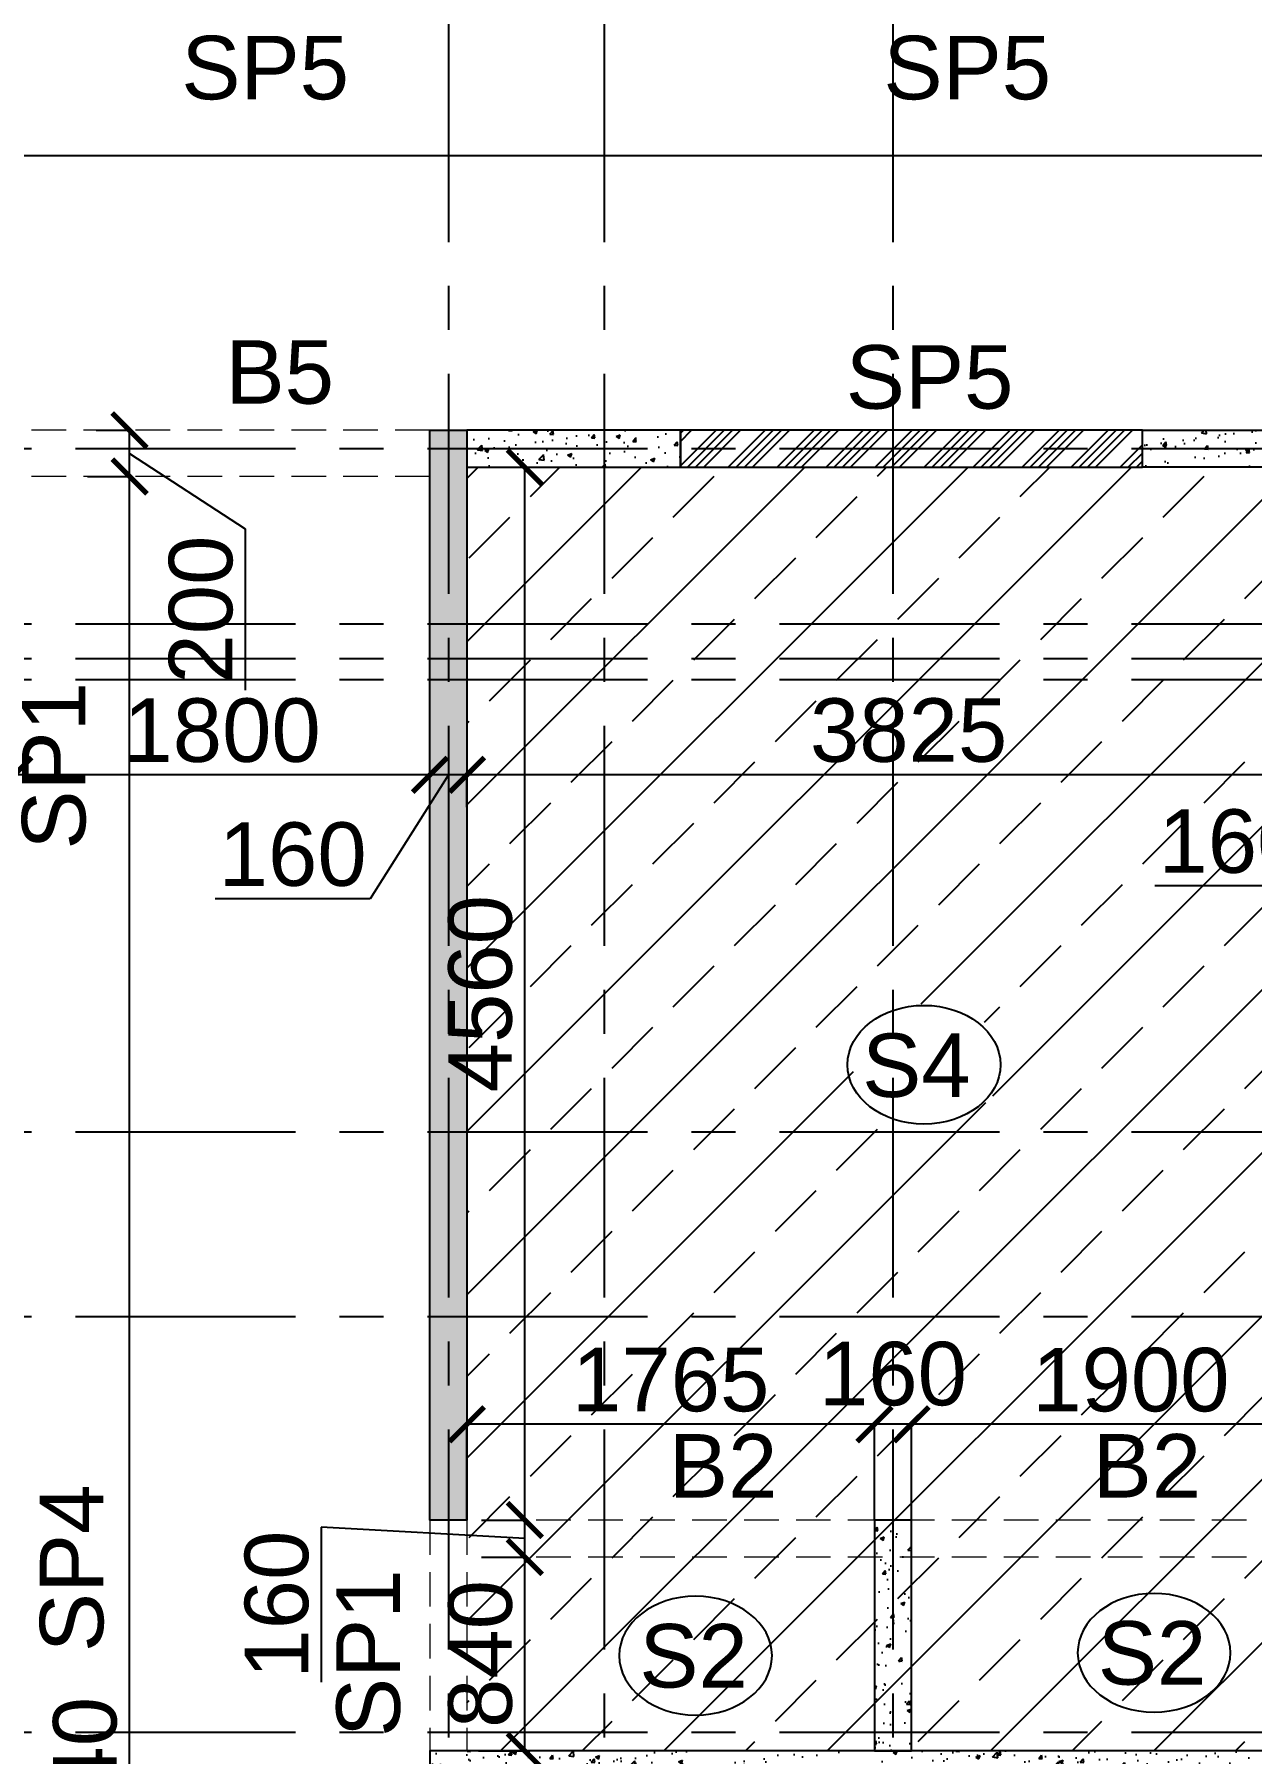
# Model space of a CAD drawing. Header units: inches. Extents: x 278200 to 407749, y -182622 to -96622.
# Drawn here: x 335372 to 340642, y -117436 to -109990 of the extents above; entities that cross this region are included whole.
import ezdxf

# ---------------------------------------------------------------- set-up
doc = ezdxf.new("R2010")
doc.units = ezdxf.units.IN
doc.header["$MEASUREMENT"] = 0
doc.linetypes.add('CENTER', pattern=[50.8, 31.75, -6.35, 6.35, -6.35])
doc.linetypes.add('Hidden', pattern=[3, 2, -1])
for name, color, linetype in [('160 R.C. WALL HAT', 8, 'Continuous'), ('160 R.C.WALL', 6, 'Continuous'), ('BEAM TEXT', 4, 'Continuous'), ('DIM', 251, 'Continuous'), ('GRID', 8, 'CENTER'), ('NON STRUC R.C.WALL', 6, 'Continuous'), ('NON.STRUC.R.C.WALLS', 1, 'Continuous'), ('SPANRAL BEAM', 3, 'Continuous'), ('SUNKEN', 8, 'Continuous')]:
    doc.layers.add(name, color=color, linetype=linetype)
for name, color, linetype, lineweight in [('BEAMS', 3, 'Continuous', 0), ('SLAB CIR', 1, 'Continuous', 25), ('SLAB TXT', 3, 'Continuous', 0)]:
    doc.layers.add(name, color=color, linetype=linetype, lineweight=lineweight)
doc.styles.add('T200', font='sanss___.ttf', dxfattribs={"height": 275})
doc.styles.add('T300', font='sanss___.ttf', dxfattribs={"height": 350})
doc.dimstyles.new('T 200', dxfattribs={"dimtxt": 275, "dimasz": 150, "dimexe": 1, "dimexo": 0, "dimgap": 50, "dimtad": 1, "dimdec": 0, "dimrnd": 5, "dimdsep": 46, "dimtxsty": 'T200', "dimblk": 'ARCHTICK', "dimcen": 2.5, "dimdle": 1, "dimclrd": 5, "dimclre": 253, "dimclrt": 1, "dimadec": 0, "dimazin": 0, "dimtfac": 1, "dimtdec": 0, "dimtmove": 2, "dimatfit": 3, "dimfxl": 0, "dimarcsym": 0})
pattern_1 = [(50, (2464819.82, 125850.9), (179.315046, -15.688034), [18.75, -206.25]), (355, (2464819.82, 125850.9), (-34.687833, 188.048033), [15, -165]), (100.451444, (2464834.76, 125849.6), (144.627212, 172.359998), [15.935048, -175.285528]), (46.1842, (2464819.82, 125900.9), (266.810333, -41.37982), [28.125, -309.375]), (96.635635, (2464842.05, 125897.46), (233.665486, 243.52965), [23.902586, -262.92844]), (351.184164, (2464819.82, 125900.9), (233.665486, 243.52965), [22.5, -247.5]), (21, (2464844.82, 125888.4), (149.226763, -100.654723), [18.75, -206.25]), (326, (2464844.82, 125888.4), (60.828833, 181.287511), [15, -165]), (71.451445, (2464857.25, 125880.02), (210.055594, 80.632788), [15.935047, -175.285528]), (37.5, (2464819.816, 125850.906), (3.0399638, 83.2234635), [0, -163, 0, -167.5, 0, -165.625]), (7.5, (2464819.82, 125850.91), (65.7673844, 98.602928), [0, -95.5, 0, -159.25, 0, -63.125]), (327.5, (2464764.066, 125850.906), (133.455609, -5.638718), [0, -62.5, 0, -195, 0, -258.75]), (317.5, (2464739.07, 125850.91), (145.7965423, 25.0262456), [0, -81.25, 0, -129.5, 0, -183.75])]

# ---------------------------------------------------------------- blocks, each defined once
blk = doc.blocks.new('_ARCHTICK')
at = {"color": 0, "linetype": 'ByBlock', "const_width": 0.15}
blk.add_lwpolyline([(-0.5, -0.5), (0.5, 0.5)], dxfattribs=at)
blk = doc.blocks.new('*D333')
at = {"layer": 'Defpoints', "color": 0}
for p in [(341069.3, -113197.1), (341229.3, -113255.2, 14.7), (341069.3, -113295, 14.7)]:
    blk.add_point(p, dxfattribs=at)
at = {"layer": 'DIM', "color": 5, "lineweight": -2}
for p, q in [((341149.3, -113197.1), (340895.1, -113677.7)), ((341230.3, -113197.1), (341068.3, -113197.1)), ((340895.1, -113677.7), (340222.9, -113677.7))]:
    blk.add_line(p, q, dxfattribs=at)
at = {"layer": 'DIM', "color": 253, "lineweight": -2}
for p, q in [((341069.3, -113295), (341069.3, -113196.1)), ((341229.3, -113255.2), (341229.3, -113196.1))]:
    blk.add_line(p, q, dxfattribs=at)
at = {"layer": 'DIM', "color": 5, "lineweight": -2, "xscale": 150, "yscale": 150, "zscale": 150, "rotation": 180}
blk.add_blockref('_ARCHTICK', (341069.3, -113197.1), dxfattribs=at)
at = {"layer": 'DIM', "color": 5, "lineweight": -2, "xscale": 150, "yscale": 150, "zscale": 150}
blk.add_blockref('_ARCHTICK', (341229.3, -113197.1), dxfattribs=at)
at = {"layer": 'DIM', "color": 1, "insert": (340559, -113485.9), "char_height": 275, "attachment_point": 5, "style": 'T200'}
blk.add_mtext('160', dxfattribs=at)
blk = doc.blocks.new('*D334')
at = {"layer": 'Defpoints', "color": 0}
for p in [(337244.3, -113197.1), (341069.3, -113295, 14.7), (337244.3, -113336.6, 14.7)]:
    blk.add_point(p, dxfattribs=at)
at = {"layer": 'DIM', "color": 5, "lineweight": -2}
blk.add_line((341070.3, -113197.1), (337243.3, -113197.1), dxfattribs=at)
at = {"layer": 'DIM', "color": 253, "lineweight": -2}
for p, q in [((337244.3, -113336.6), (337244.3, -113196.1)), ((341069.3, -113295), (341069.3, -113196.1))]:
    blk.add_line(p, q, dxfattribs=at)
at = {"layer": 'DIM', "color": 5, "lineweight": -2, "xscale": 150, "yscale": 150, "zscale": 150, "rotation": 180}
blk.add_blockref('_ARCHTICK', (337244.3, -113197.1), dxfattribs=at)
at = {"layer": 'DIM', "color": 5, "lineweight": -2, "xscale": 150, "yscale": 150, "zscale": 150}
blk.add_blockref('_ARCHTICK', (341069.3, -113197.1), dxfattribs=at)
at = {"layer": 'DIM', "color": 1, "insert": (339156.8, -113005.2), "char_height": 275, "attachment_point": 5, "style": 'T200'}
blk.add_mtext('3825', dxfattribs=at)
blk = doc.blocks.new('*D335')
at = {"layer": 'Defpoints', "color": 0}
for p in [(337084.3, -113197.1), (337084.3, -113391.1, 14.7), (337244.3, -113336.6, 14.7)]:
    blk.add_point(p, dxfattribs=at)
at = {"layer": 'DIM', "color": 5, "lineweight": -2}
for p, q in [((337164.3, -113197.1), (336826.1, -113734.2)), ((337245.3, -113197.1), (337083.3, -113197.1)), ((336826.1, -113734.2), (336153.8, -113734.2))]:
    blk.add_line(p, q, dxfattribs=at)
at = {"layer": 'DIM', "color": 253, "lineweight": -2}
for p, q in [((337084.3, -113391.1), (337084.3, -113196.1)), ((337244.3, -113336.6), (337244.3, -113196.1))]:
    blk.add_line(p, q, dxfattribs=at)
at = {"layer": 'DIM', "color": 5, "lineweight": -2, "xscale": 150, "yscale": 150, "zscale": 150, "rotation": 180}
blk.add_blockref('_ARCHTICK', (337084.3, -113197.1), dxfattribs=at)
at = {"layer": 'DIM', "color": 5, "lineweight": -2, "xscale": 150, "yscale": 150, "zscale": 150}
blk.add_blockref('_ARCHTICK', (337244.3, -113197.1), dxfattribs=at)
at = {"layer": 'DIM', "color": 1, "insert": (336490, -113542.3), "char_height": 275, "attachment_point": 5, "style": 'T200'}
blk.add_mtext('160', dxfattribs=at)
blk = doc.blocks.new('*D336')
at = {"layer": 'Defpoints', "color": 0}
for p in [(335284.3, -113197.1), (337084.3, -113391.1, 14.7), (335284.3, -113808.7, 14.7)]:
    blk.add_point(p, dxfattribs=at)
at = {"layer": 'DIM', "color": 5, "lineweight": -2}
blk.add_line((337085.3, -113197.1), (335283.3, -113197.1), dxfattribs=at)
at = {"layer": 'DIM', "color": 253, "lineweight": -2}
for p, q in [((335284.3, -113808.7), (335284.3, -113196.1)), ((337084.3, -113391.1), (337084.3, -113196.1))]:
    blk.add_line(p, q, dxfattribs=at)
at = {"layer": 'DIM', "color": 5, "lineweight": -2, "xscale": 150, "yscale": 150, "zscale": 150, "rotation": 180}
blk.add_blockref('_ARCHTICK', (335284.3, -113197.1), dxfattribs=at)
at = {"layer": 'DIM', "color": 5, "lineweight": -2, "xscale": 150, "yscale": 150, "zscale": 150}
blk.add_blockref('_ARCHTICK', (337084.3, -113197.1), dxfattribs=at)
at = {"layer": 'DIM', "color": 1, "insert": (336184.3, -113005.4), "char_height": 275, "attachment_point": 5, "style": 'T200'}
blk.add_mtext('1800', dxfattribs=at)
blk = doc.blocks.new('*D345')
at = {"layer": 'Defpoints', "color": 0}
for p in [(337307.5, -116584.9, 14.7), (337495, -116584.9), (337295.2, -117424.9, 14.7)]:
    blk.add_point(p, dxfattribs=at)
at = {"layer": 'DIM', "color": 253, "lineweight": -2}
for p, q in [((337307.5, -116584.9), (337496, -116584.9)), ((337295.2, -117424.9), (337496, -117424.9))]:
    blk.add_line(p, q, dxfattribs=at)
at = {"layer": 'DIM', "color": 5, "lineweight": -2}
blk.add_line((337495, -117425.9), (337495, -116583.9), dxfattribs=at)
at = {"layer": 'DIM', "color": 5, "lineweight": -2, "xscale": 150, "yscale": 150, "zscale": 150}
for p, rotation in [((337495, -116584.9), 90), ((337495, -117424.9), 270)]:
    blk.add_blockref('_ARCHTICK', p, dxfattribs=dict(at, rotation=rotation))
at = {"layer": 'DIM', "color": 1, "insert": (337303.3, -117004.9), "char_height": 275, "attachment_point": 5, "rotation": 90, "style": 'T200'}
blk.add_mtext('840', dxfattribs=at)
blk = doc.blocks.new('*D430')
at = {"layer": 'Defpoints', "color": 0}
for p in [(331902.3, -110515.5), (331902.3, -110515.6, 14.7), (364229.3, -110578, 14.7)]:
    blk.add_point(p, dxfattribs=at)
at = {"layer": 'DIM', "color": 5, "lineweight": -2}
blk.add_line((364230.3, -110515.5), (331901.3, -110515.5), dxfattribs=at)
at = {"layer": 'DIM', "color": 253, "lineweight": -2}
for p, q in [((331902.3, -110515.6), (331902.3, -110514.5)), ((364229.3, -110578), (364229.3, -110514.5))]:
    blk.add_line(p, q, dxfattribs=at)
at = {"layer": 'DIM', "color": 5, "lineweight": -2, "xscale": 150, "yscale": 150, "zscale": 150, "rotation": 180}
blk.add_blockref('_ARCHTICK', (331902.3, -110515.5), dxfattribs=at)
at = {"layer": 'DIM', "color": 5, "lineweight": -2, "xscale": 150, "yscale": 150, "zscale": 150}
blk.add_blockref('_ARCHTICK', (364229.3, -110515.5), dxfattribs=at)
at = {"layer": 'DIM', "color": 1, "insert": (348065.8, -110323.7), "char_height": 275, "attachment_point": 5, "style": 'T200'}
blk.add_mtext('32325', dxfattribs=at)
blk = doc.blocks.new('*D493')
at = {"layer": 'Defpoints', "color": 0}
for p in [(339169.1, -116010.1), (339169.1, -116424.9, 14.7), (341069.3, -116424.9, 14.7)]:
    blk.add_point(p, dxfattribs=at)
at = {"layer": 'DIM', "color": 5, "lineweight": -2}
blk.add_line((341070.3, -116010.1), (339168.1, -116010.1), dxfattribs=at)
at = {"layer": 'DIM', "color": 253, "lineweight": -2}
for p, q in [((339169.1, -116424.9), (339169.1, -116009.1)), ((341069.3, -116424.9), (341069.3, -116009.1))]:
    blk.add_line(p, q, dxfattribs=at)
at = {"layer": 'DIM', "color": 5, "lineweight": -2, "xscale": 150, "yscale": 150, "zscale": 150, "rotation": 180}
blk.add_blockref('_ARCHTICK', (339169.1, -116010.1), dxfattribs=at)
at = {"layer": 'DIM', "color": 5, "lineweight": -2, "xscale": 150, "yscale": 150, "zscale": 150}
blk.add_blockref('_ARCHTICK', (341069.3, -116010.1), dxfattribs=at)
at = {"layer": 'DIM', "color": 1, "insert": (340119.2, -115818.5), "char_height": 275, "attachment_point": 5, "style": 'T200'}
blk.add_mtext('1900', dxfattribs=at)
blk = doc.blocks.new('*D494')
at = {"layer": 'Defpoints', "color": 0}
for p in [(339009.1, -116010.1), (339009.1, -116424.9, 14.7), (339169.1, -116424.9, 14.7)]:
    blk.add_point(p, dxfattribs=at)
at = {"layer": 'DIM', "color": 5, "lineweight": -2}
blk.add_line((339170.1, -116010.1), (339008.1, -116010.1), dxfattribs=at)
at = {"layer": 'DIM', "color": 253, "lineweight": -2}
for p, q in [((339009.1, -116424.9), (339009.1, -116009.1)), ((339169.1, -116424.9), (339169.1, -116009.1))]:
    blk.add_line(p, q, dxfattribs=at)
at = {"layer": 'DIM', "color": 5, "lineweight": -2, "xscale": 150, "yscale": 150, "zscale": 150, "rotation": 180}
blk.add_blockref('_ARCHTICK', (339009.1, -116010.1), dxfattribs=at)
at = {"layer": 'DIM', "color": 5, "lineweight": -2, "xscale": 150, "yscale": 150, "zscale": 150}
blk.add_blockref('_ARCHTICK', (339169.1, -116010.1), dxfattribs=at)
at = {"layer": 'DIM', "color": 1, "insert": (339089.1, -115792.3), "char_height": 275, "attachment_point": 5, "style": 'T200'}
blk.add_mtext('160', dxfattribs=at)
blk = doc.blocks.new('*D495')
at = {"layer": 'Defpoints', "color": 0}
for p in [(337244.3, -116010.1), (337244.3, -116424.9, 14.7), (339009.1, -116424.9, 14.7)]:
    blk.add_point(p, dxfattribs=at)
at = {"layer": 'DIM', "color": 5, "lineweight": -2}
blk.add_line((339010.1, -116010.1), (337243.3, -116010.1), dxfattribs=at)
at = {"layer": 'DIM', "color": 253, "lineweight": -2}
for p, q in [((337244.3, -116424.9), (337244.3, -116009.1)), ((339009.1, -116424.9), (339009.1, -116009.1))]:
    blk.add_line(p, q, dxfattribs=at)
at = {"layer": 'DIM', "color": 5, "lineweight": -2, "xscale": 150, "yscale": 150, "zscale": 150, "rotation": 180}
blk.add_blockref('_ARCHTICK', (337244.3, -116010.1), dxfattribs=at)
at = {"layer": 'DIM', "color": 5, "lineweight": -2, "xscale": 150, "yscale": 150, "zscale": 150}
blk.add_blockref('_ARCHTICK', (339009.1, -116010.1), dxfattribs=at)
at = {"layer": 'DIM', "color": 1, "insert": (338126.7, -115818.3), "char_height": 275, "attachment_point": 5, "style": 'T200'}
blk.add_mtext('1765', dxfattribs=at)
blk = doc.blocks.new('*D496')
at = {"layer": 'Defpoints', "color": 0}
for p in [(337307.5, -116424.9), (337495, -116424.9), (337307.5, -116584.9)]:
    blk.add_point(p, dxfattribs=at)
at = {"layer": 'DIM', "color": 5, "lineweight": -2}
for p, q in [((337495, -116504.9), (336613.4, -116454.9)), ((336613.4, -116454.9), (336613.4, -117127.1)), ((337495, -116585.9), (337495, -116423.9))]:
    blk.add_line(p, q, dxfattribs=at)
at = {"layer": 'DIM', "color": 253, "lineweight": -2}
for p, q in [((337307.5, -116424.9), (337496, -116424.9)), ((337307.5, -116584.9), (337496, -116584.9))]:
    blk.add_line(p, q, dxfattribs=at)
at = {"layer": 'DIM', "color": 5, "lineweight": -2, "xscale": 150, "yscale": 150, "zscale": 150}
for p, rotation in [((337495, -116424.9), 90), ((337495, -116584.9), 270)]:
    blk.add_blockref('_ARCHTICK', p, dxfattribs=dict(at, rotation=rotation))
at = {"layer": 'DIM', "color": 1, "insert": (336421.6, -116791), "char_height": 275, "attachment_point": 5, "rotation": 90, "style": 'T200'}
blk.add_mtext('160', dxfattribs=at)
blk = doc.blocks.new('*D497')
at = {"layer": 'Defpoints', "color": 0}
for p in [(337307.7, -111864.9, 22.1), (337495, -111864.9), (337307.5, -116424.9)]:
    blk.add_point(p, dxfattribs=at)
at = {"layer": 'DIM', "color": 253, "lineweight": -2}
for p, q in [((337307.7, -111864.9), (337496, -111864.9)), ((337307.5, -116424.9), (337496, -116424.9))]:
    blk.add_line(p, q, dxfattribs=at)
at = {"layer": 'DIM', "color": 5, "lineweight": -2}
blk.add_line((337495, -116425.9), (337495, -111863.9), dxfattribs=at)
at = {"layer": 'DIM', "color": 5, "lineweight": -2, "xscale": 150, "yscale": 150, "zscale": 150}
for p, rotation in [((337495, -111864.9), 90), ((337495, -116424.9), 270)]:
    blk.add_blockref('_ARCHTICK', p, dxfattribs=dict(at, rotation=rotation))
at = {"layer": 'DIM', "color": 1, "insert": (337303.1, -114144.9), "char_height": 275, "attachment_point": 5, "rotation": 90, "style": 'T200'}
blk.add_mtext('4560', dxfattribs=at)
blk = doc.blocks.new('*D545')
at = {"layer": 'Defpoints', "color": 0}
for p in [(335602.1, -111904.9, 14.7), (335783.8, -111904.9), (335547.7, -123544.9, 14.7)]:
    blk.add_point(p, dxfattribs=at)
at = {"layer": 'DIM', "color": 253, "lineweight": -2}
for p, q in [((335602.1, -111904.9), (335784.8, -111904.9)), ((335547.7, -123544.9), (335784.8, -123544.9))]:
    blk.add_line(p, q, dxfattribs=at)
at = {"layer": 'DIM', "color": 5, "lineweight": -2}
blk.add_line((335783.8, -123545.9), (335783.8, -111903.9), dxfattribs=at)
at = {"layer": 'DIM', "color": 5, "lineweight": -2, "xscale": 150, "yscale": 150, "zscale": 150}
for p, rotation in [((335783.8, -111904.9), 90), ((335783.8, -123544.9), 270)]:
    blk.add_blockref('_ARCHTICK', p, dxfattribs=dict(at, rotation=rotation))
at = {"layer": 'DIM', "color": 1, "insert": (335591.9, -117724.9), "char_height": 275, "attachment_point": 5, "rotation": 90, "style": 'T200'}
blk.add_mtext('11640', dxfattribs=at)
blk = doc.blocks.new('*D546')
at = {"layer": 'Defpoints', "color": 0}
for p in [(335638.8, -111704.9, 14.7), (335783.8, -111704.9), (335602.1, -111904.9, 14.7)]:
    blk.add_point(p, dxfattribs=at)
at = {"layer": 'DIM', "color": 253, "lineweight": -2}
for p, q in [((335638.8, -111704.9), (335784.8, -111704.9)), ((335602.1, -111904.9), (335784.8, -111904.9))]:
    blk.add_line(p, q, dxfattribs=at)
at = {"layer": 'DIM', "color": 5, "lineweight": -2}
for p, q in [((335783.8, -111905.9), (335783.8, -111703.9)), ((335783.8, -111804.9), (336284.7, -112132.2)), ((336284.7, -112132.2), (336284.7, -112830.5))]:
    blk.add_line(p, q, dxfattribs=at)
at = {"layer": 'DIM', "color": 5, "lineweight": -2, "xscale": 150, "yscale": 150, "zscale": 150}
for p, rotation in [((335783.8, -111704.9), 90), ((335783.8, -111904.9), 270)]:
    blk.add_blockref('_ARCHTICK', p, dxfattribs=dict(at, rotation=rotation))
at = {"layer": 'DIM', "color": 1, "insert": (336093.1, -112481.4), "char_height": 275, "attachment_point": 5, "rotation": 90, "style": 'T200'}
blk.add_mtext('200', dxfattribs=at)

msp = doc.modelspace()

# ---------------------------------------------------------------- hatches: boundary and pattern name
at = {"layer": '160 R.C. WALL HAT'}
h = msp.add_hatch(dxfattribs=at)
h.set_pattern_fill('AR-CONC', color=256, scale=25)
h.set_pattern_definition(pattern_1)
h.paths.add_polyline_path([(337244.3, -116424.9), (337084.3, -116424.9), (337084.3, -111704.9), (337244.3, -111704.9)])
h = msp.add_hatch(dxfattribs=at)
h.set_pattern_fill('AR-CONC', color=256, scale=25)
h.set_pattern_definition(pattern_1)
h.paths.add_polyline_path([(338169.3, -111704.9), (337244.3, -111704.9), (337244.3, -111864.9), (338169.3, -111864.9)])
h = msp.add_hatch(dxfattribs=at)
h.set_pattern_fill('AR-CONC', color=256, scale=25)
h.set_pattern_definition(pattern_1)
h.paths.add_polyline_path([(340169.3, -111864.9), (340169.3, -111704.9), (341069.3, -111704.9), (341069.3, -111864.9)])
h = msp.add_hatch(dxfattribs=at)
h.set_pattern_fill('AR-CONC', color=256, scale=25)
h.set_pattern_definition(pattern_1)
h.paths.add_polyline_path([(339169.1, -116424.9), (339009.1, -116424.9), (339009.1, -117424.9), (339169.1, -117424.9)])
h = msp.add_hatch(dxfattribs=at)
h.set_pattern_fill('AR-CONC', color=256, scale=25)
h.set_pattern_definition(pattern_1)
h.paths.add_polyline_path([(341229.3, -117424.9), (337084.3, -117424.9), (337084.3, -117584.9), (341229.3, -117584.9)])
at = {"layer": 'NON STRUC R.C.WALL'}
h = msp.add_hatch(dxfattribs=at)
h.set_pattern_fill('ANSI34', color=1, scale=200)
h.set_pattern_definition([(45, (2626358.34, -227125.94), (-106.066017, 106.066017), []), (45, (2626393.7, -227125.94), (-106.066017, 106.066017), []), (45, (2626429.05, -227125.94), (-106.066017, 106.066017), []), (45, (2626464.41, -227125.94), (-106.066017, 106.066017), [])])
h.paths.add_polyline_path([(340169.3, -111704.9), (338169.3, -111704.9), (338169.3, -111864.9), (340169.3, -111864.9)])
at = {"layer": 'SUNKEN'}
h = msp.add_hatch(dxfattribs=at)
h.set_pattern_fill('ANSI33', color=256, scale=2000)
h.set_pattern_definition([(45, (2645780.65, -256330.56), (-353.55339, 353.55339), []), (45, (2646134.2, -256330.56), (-353.55339, 353.55339), [250, -125])])
h.paths.add_polyline_path([(337244.3, -111864.9), (337844.3, -111864.9), (341069.3, -111864.9), (341069.3, -116424.9), (341069.3, -117424.9), (337244.3, -117424.9)])
edge = h.paths.add_edge_path(flags=16)
edge.add_ellipse((339245.1, -114444.4), major_axis=(-331, 0), ratio=0.77685, start_angle=0, end_angle=360)
h.paths.add_polyline_path([(339515.3, -114664.3), (338910.2, -114664.3), (338910.2, -114233.1), (339515.3, -114233.1)], flags=24)
h.paths.add_polyline_path([(341332.5, -117359.7), (341332.5, -116425.5), (341745, -116425.5), (341745, -117359.7)], flags=9)

# ---------------------------------------------------------------- linework, layer by layer
at = {"layer": '160 R.C.WALL', "elevation": 14.7}
for points in [[(337084.3, -111704.9), (337244.3, -111704.9), (337244.3, -116424.9), (337084.3, -116424.9)], [(339169.1, -116424.9), (339009.1, -116424.9), (339009.1, -117424.9), (339169.1, -117424.9)], [(341229.3, -117424.9), (337084.3, -117424.9), (337084.3, -117584.9), (341229.3, -117584.9)]]:
    msp.add_lwpolyline(points, close=True, dxfattribs=at)
for points in [[(337244.3, -111864.9), (338169.3, -111864.9), (338169.3, -111704.9), (337244.3, -111704.9)], [(341069.3, -111864.9), (340169.3, -111864.9), (340169.3, -111704.9), (341069.3, -111704.9)]]:
    msp.add_lwpolyline(points, dxfattribs=at)
at = {"layer": 'BEAMS', "linetype": 'Hidden', "ltscale": 75}
for p, q in [((337084.3, -111704.9, 14.7), (335284.3, -111704.9, 14.7)), ((340169.3, -111704.9, 14.7), (338169.3, -111704.9, 29.5)), ((337084.3, -111904.9, 14.7), (335284.3, -111904.9, 14.7)), ((340169.3, -111864.9, 14.7), (338169.3, -111864.9, 29.5)), ((337084.3, -116424.9, 14.7), (337084.3, -117424.9, 14.7)), ((341069.3, -116424.9, 14.7), (337244.3, -116424.9, 14.7)), ((337244.3, -116424.9, 14.7), (337244.3, -117424.9, 14.7)), ((341069.3, -116584.9, 14.7), (337244.3, -116584.9, 14.7))]:
    msp.add_line(p, q, dxfattribs=at)
at = {"layer": 'GRID', "ltscale": 30}
for p, q in [((337164.3, -99268.8, 14.7), (337164.3, -130305.3, 14.7)), ((337839.3, -99268.8, 14.7), (337839.3, -130305.3, 14.7)), ((339089.1, -99268.8, 14.7), (339089.1, -130305.3, 14.7)), ((366982.1, -111784.9, 14.7), (281288.5, -111784.9, 14.7)), ((366982.1, -112544.9, 14.7), (281183, -112544.9, 14.7)), ((366982.1, -112694.5, 14.7), (280098.3, -112694.5, 14.7)), ((366982.1, -112784.9, 14.7), (281098.8, -112784.9, 14.7)), ((366982.1, -114744.9, 14.7), (281010.3, -114744.9, 14.7)), ((366982.1, -115544.9, 14.7), (280837.7, -115544.9, 14.7)), ((366982.1, -117344.9, 14.7), (281034.8, -117344.9, 14.7))]:
    msp.add_line(p, q, dxfattribs=at)
at = {"layer": 'NON.STRUC.R.C.WALLS', "elevation": 14.7}
msp.add_lwpolyline([(340169.3, -111704.9), (338169.3, -111704.9), (338169.3, -111864.9), (340169.3, -111864.9)], close=True, dxfattribs=at)
at = {"layer": 'SLAB CIR'}
msp.add_ellipse((339223.5, -114452.6), major_axis=(-331, 0), ratio=0.77685, dxfattribs=at)
at = {"layer": 'SLAB CIR', "extrusion": (0, 0, -1)}
for centre in [(338234.5, -117012.1, -0.7), (340219.6, -116999.8, -0.7)]:
    msp.add_ellipse(centre, major_axis=(331, 0), ratio=0.77685, dxfattribs=at)

# ---------------------------------------------------------------- texts
at = {"layer": 'BEAM TEXT', "style": 'T300'}
for s, p in [('B5', (336199, -111589.7)), ('B2', (338118.9, -116327.4)), ('B2', (339953.6, -116327.4))]:
    msp.add_text(s, height=275, dxfattribs=at).set_placement(p)
at = {"layer": 'SLAB TXT', "style": 'T300'}
for s, p in [('S4', (338955.6, -114592.4)), ('S2', (337990.9, -117150.1)), ('S2', (339976, -117137.7))]:
    msp.add_text(s, height=275, dxfattribs=at).set_placement(p)
at = {"layer": 'SPANRAL BEAM', "style": 'T300'}
for p in [(336007.9, -110271.3), (339047.9, -110271.3), (338884.7, -111611.1)]:
    msp.add_text('SP5', height=275, dxfattribs=at).set_placement(p)
for s, p in [('SP1', (335592.7, -113520.9)), ('SP4', (335670.2, -116997.1)), ('SP1', (336954.2, -117364.8))]:
    msp.add_text(s, height=275, rotation=90, dxfattribs=at).set_placement(p)

# ---------------------------------------------------------------- dimensions: what is measured, and where the dimension line sits
at = {"layer": 'DIM'}
for base, p1, p2, angle, picture, middle in [((331902.3, -110515.5), (364229.3, -110578, 14.7), (331902.3, -110515.6, 14.7), 180, '*D430', (348065.8, -110323.7)), ((335783.8, -111904.9), (335547.7, -123544.9, 14.7), (335602.1, -111904.9, 14.7), 90, '*D545', (335591.9, -117724.9)), ((337495, -111864.9), (337307.5, -116424.9), (337307.7, -111864.9, 22.1), 90, '*D497', (337303.1, -114144.9)), ((335284.3, -113197.1), (337084.3, -113391.1, 14.7), (335284.3, -113808.7, 14.7), 180, '*D336', (336184.3, -113005.4)), ((337244.3, -113197.1), (341069.3, -113295, 14.7), (337244.3, -113336.6, 14.7), 180, '*D334', (339156.8, -113005.2)), ((337244.3, -116010.1), (339009.1, -116424.9, 14.7), (337244.3, -116424.9, 14.7), 180, '*D495', (338126.7, -115818.3)), ((339009.1, -116010.1), (339169.1, -116424.9, 14.7), (339009.1, -116424.9, 14.7), 180, '*D494', (339089.1, -115792.3)), ((339169.1, -116010.1), (341069.3, -116424.9, 14.7), (339169.1, -116424.9, 14.7), 180, '*D493', (340119.2, -115818.5)), ((337495, -116584.9), (337295.2, -117424.9, 14.7), (337307.5, -116584.9, 14.7), 90, '*D345', (337303.3, -117004.9))]:
    dim = msp.add_linear_dim(base=base, p1=p1, p2=p2, angle=angle, dimstyle='T 200', dxfattribs=at)
    dim.commit()
    dim.dimension.update_dxf_attribs({"geometry": picture, "text_midpoint": middle})
for base, p1, p2, angle, picture, middle in [((335783.8, -111704.9), (335602.1, -111904.9, 14.7), (335638.8, -111704.9, 14.7), 90, '*D546', (336284.7, -112182.2)), ((337084.3, -113197.1), (337244.3, -113336.6, 14.7), (337084.3, -113391.1, 14.7), 180, '*D335', (336776.1, -113734.2)), ((341069.3, -113197.1), (341229.3, -113255.2, 14.7), (341069.3, -113295, 14.7), 180, '*D333', (340845.1, -113677.7)), ((337495, -116424.9), (337307.5, -116584.9), (337307.5, -116424.9), 90, '*D496', (336613.4, -116504.9))]:
    dim = msp.add_linear_dim(base=base, p1=p1, p2=p2, angle=angle, dimstyle='T 200', override={"dimtmove": 1}, dxfattribs=at)
    dim.commit()
    dim.dimension.update_dxf_attribs({"geometry": picture, "text_midpoint": middle, "dimtype": 160})

doc.saveas('drawing.dxf')
